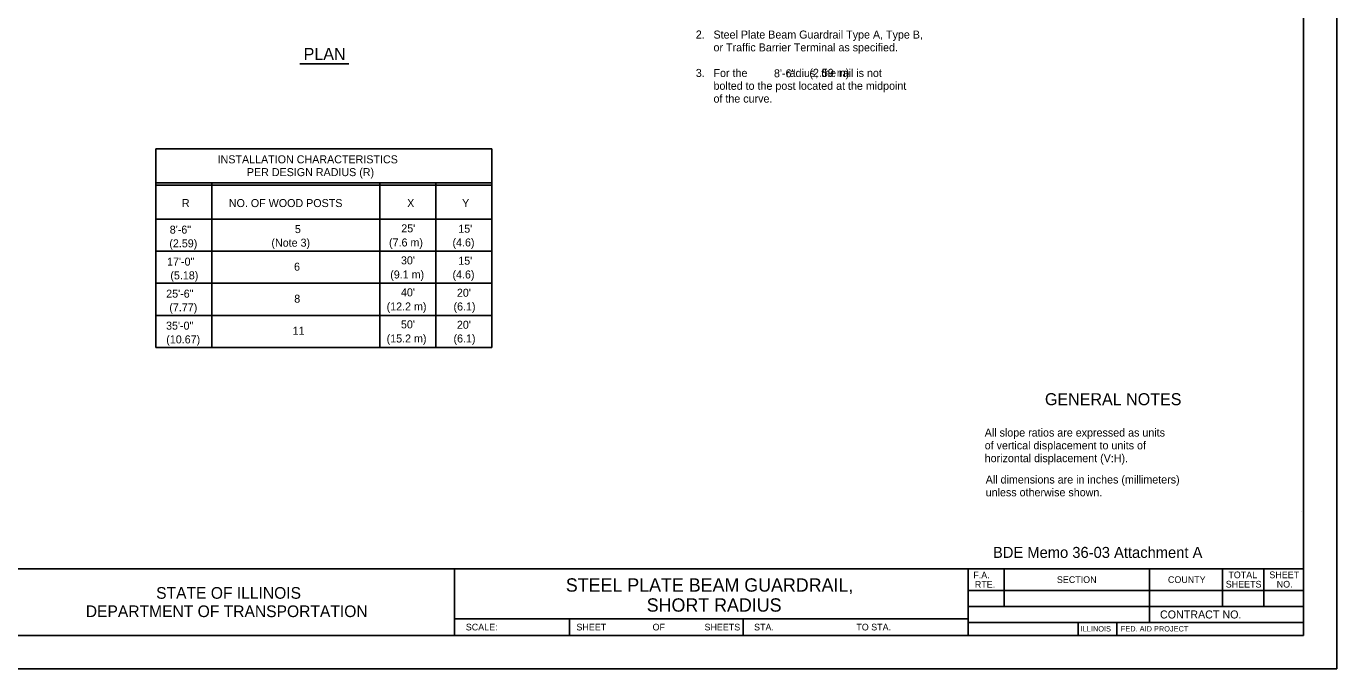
# Model space of a CAD drawing. Extents: x 1018639 to 1019927, y 2009146 to 2009679.
# Drawn here: x 1018926.4 to 1019319.3, y 2009163.7 to 2009356.4 of the extents above; entities that cross this region are included whole.
import ezdxf

# ---------------------------------------------------------------- set-up
doc = ezdxf.new("R2010")
doc.units = 0
for name, color, linetype in [('Level 48', 7, 'Continuous'), ('Sheets_50 Reference Boundary', 7, 'Continuous'), ('Sheets_General Details', 7, 'Continuous'), ('Sheets_Printer Plotting Border', 7, 'Continuous')]:
    doc.layers.add(name, color=color, linetype=linetype)

msp = doc.modelspace()

# ---------------------------------------------------------------- linework, layer by layer
at = {"layer": 'Level 48'}
msp.add_lwpolyline([(1018639.33, 2009603.72), (1019319.33, 2009603.72), (1019319.33, 2009163.72), (1018639.33, 2009163.72)], close=True, dxfattribs=at)
at = {"layer": 'Sheets_50 Reference Boundary'}
msp.add_lwpolyline([(1018679.33, 2009593.71), (1019309.33, 2009593.71), (1019309.33, 2009193.72), (1018679.33, 2009193.72)], close=True, dxfattribs=at)
at = {"layer": 'Sheets_General Details'}
for p, q in [((1019319.33, 2009163.72), (1019319.33, 2009603.72)), ((1019008.44, 2009345.16), (1019023.08, 2009345.16)), ((1018965.24, 2009260.05), (1018965.24, 2009319.69)), ((1018965.24, 2009319.69), (1019066.04, 2009319.69)), ((1019066.04, 2009260.05), (1019066.04, 2009319.69)), ((1018965.24, 2009309.48), (1019066.04, 2009309.48)), ((1018965.24, 2009308.76), (1019066.04, 2009308.76)), ((1018982.04, 2009260.05), (1018982.04, 2009309.48)), ((1019032.44, 2009260.05), (1019032.44, 2009309.48)), ((1019049.24, 2009260.05), (1019049.24, 2009309.48)), ((1018965.24, 2009298.54), (1019066.04, 2009298.54)), ((1018965.24, 2009288.94), (1019066.04, 2009288.94)), ((1018965.24, 2009279.34), (1019066.04, 2009279.34)), ((1018965.24, 2009269.65), (1019066.04, 2009269.65)), ((1018965.24, 2009260.05), (1019066.04, 2009260.05)), ((1019308.73, 2009210.95), (1019308.73, 2009210.95)), ((1019309.33, 2009210.95), (1019309.33, 2009210.95)), ((1018679.33, 2009193.72), (1019309.33, 2009193.72)), ((1019054.81, 2009193.72), (1019054.81, 2009173.72)), ((1019208.81, 2009193.72), (1019208.81, 2009173.72)), ((1019219.62, 2009193.72), (1019219.62, 2009182.41)), ((1019263.22, 2009193.72), (1019263.22, 2009177.61)), ((1019285.06, 2009193.72), (1019285.06, 2009182.41)), ((1019297.48, 2009193.72), (1019297.48, 2009182.41)), ((1019208.81, 2009187.21), (1019309.33, 2009187.21)), ((1019208.81, 2009182.41), (1019309.33, 2009182.41)), ((1019054.81, 2009178.72), (1019208.81, 2009178.72)), ((1019089.33, 2009178.72), (1019089.33, 2009173.72)), ((1019141.33, 2009178.72), (1019141.33, 2009173.72)), ((1019208.81, 2009177.61), (1019309.33, 2009177.61)), ((1019241.76, 2009177.61), (1019241.76, 2009173.72)), ((1019253.36, 2009177.61), (1019253.36, 2009173.72)), ((1019319.33, 2009163.72), (1018639.33, 2009163.72))]:
    msp.add_line(p, q, dxfattribs=at)
msp.add_lwpolyline([(1018679.33, 2009593.72), (1019309.33, 2009593.72), (1019309.33, 2009173.72), (1018679.33, 2009173.72)], close=True, dxfattribs=at)
at = {"layer": 'Sheets_Printer Plotting Border'}
msp.add_lwpolyline([(1018639.33, 2009163.72), (1019319.33, 2009163.72), (1019319.33, 2009603.72), (1018639.33, 2009603.72)], close=True, dxfattribs=at)

# ---------------------------------------------------------------- texts
at = {"layer": 'Sheets_General Details'}
for s, height, p in [('2.', 2.4, (1019127.16, 2009352.73)), ('Steel Plate Beam Guardrail Type A, Type B,', 2.4, (1019132.46, 2009352.71)), ('PLAN', 3.6, (1019009.58, 2009346.3)), ('or Traffic Barrier Terminal as specified.', 2.4, (1019132.46, 2009348.87)), ('3.', 2.4, (1019127.16, 2009341.21)), ('For the             radius, the rail is not', 2.4, (1019132.46, 2009341.19)), ('8\'-6"', 2.4, (1019150.59, 2009341.1)), ('(2.59 m)', 2.4, (1019161.21, 2009341.25)), ('bolted to the post located at the midpoint', 2.4, (1019132.46, 2009337.35)), ('of the curve.', 2.4, (1019132.46, 2009333.51)), ('INSTALLATION CHARACTERISTICS', 2.4, (1018983.79, 2009315.3)), ('PER DESIGN RADIUS (R)', 2.4, (1018992.55, 2009311.46)), ('R', 2.4, (1018973.08, 2009302.18)), ('NO. OF WOOD POSTS', 2.4, (1018987.15, 2009302.18)), ('X', 2.4, (1019040.61, 2009302.18)), ('Y', 2.4, (1019057.09, 2009302.18)), ("25'", 2.4, (1019038.85, 2009294.6)), ('8\'-6"', 2.4, (1018969.44, 2009294.22)), ('5', 2.4, (1019006.95, 2009294.38)), ("15'", 2.4, (1019055.93, 2009294.49)), ('(2.59)', 2.4, (1018969.31, 2009290.1)), ('(Note 3)', 2.4, (1018999.92, 2009290.3)), ('(7.6 m)', 2.4, (1019035.18, 2009290.37)), ('(4.6)', 2.4, (1019054.21, 2009290.37)), ('17\'-0"', 2.4, (1018968.63, 2009284.62)), ('6', 2.4, (1019006.7, 2009283.1)), ("30'", 2.4, (1019038.76, 2009285)), ("15'", 2.4, (1019055.93, 2009284.89)), ('(5.18)', 2.4, (1018969.62, 2009280.5)), ('(9.1 m)', 2.4, (1019035.54, 2009280.77)), ('(4.6)', 2.4, (1019054.21, 2009280.77)), ('25\'-6"', 2.4, (1018968.37, 2009275.02)), ("40'", 2.4, (1019038.76, 2009275.4)), ("20'", 2.4, (1019055.53, 2009275.29)), ('(7.77)', 2.4, (1018969.31, 2009270.9)), ('8', 2.4, (1019006.76, 2009273.5)), ('(12.2 m)', 2.4, (1019034.46, 2009271.17)), ('(6.1)', 2.4, (1019054.51, 2009271.17)), ('35\'-0"', 2.4, (1018968.33, 2009265.42)), ('11', 2.4, (1019006.28, 2009263.9)), ("50'", 2.4, (1019038.76, 2009265.8)), ("20'", 2.4, (1019055.53, 2009265.69)), ('(10.67)', 2.4, (1018968.39, 2009261.3)), ('(15.2 m)', 2.4, (1019034.46, 2009261.57)), ('(6.1)', 2.4, (1019054.51, 2009261.57)), ('GENERAL NOTES', 3.6, (1019231.83, 2009242.77)), ('All slope ratios are expressed as units', 2.4, (1019213.77, 2009233.36)), ('of vertical displacement to units of', 2.4, (1019213.77, 2009229.52)), ('horizontal displacement (V:H).', 2.4, (1019213.77, 2009225.68)), ('All dimensions are in inches (millimeters)', 2.4, (1019214.07, 2009219.28)), ('unless otherwise shown.', 2.4, (1019214.07, 2009215.44)), ('BDE Memo 36-03 Attachment A', 3.3, (1019216.25, 2009196.97)), ('STEEL PLATE BEAM GUARDRAIL,', 4, (1019088.18, 2009186.85)), ('F.A.  ', 2, (1019210.36, 2009190.82)), ('SECTION', 2, (1019235.42, 2009189.46)), ('COUNTY', 2, (1019268.71, 2009189.46)), ('TOTAL', 2, (1019286.83, 2009190.89)), ('SHEET', 2, (1019299.12, 2009190.89)), ('STATE OF ILLINOIS', 3.5, (1018965.36, 2009184.72)), ('RTE.', 2, (1019210.82, 2009188.02)), ('SHEETS', 2, (1019286.04, 2009188.09)), ('NO.', 2, (1019301.32, 2009188.09)), ('SHORT RADIUS', 4, (1019112.44, 2009180.85)), ('DEPARTMENT OF TRANSPORTATION', 3.5, (1018944.26, 2009179.22)), ('CONTRACT NO.      ', 2.4, (1019266.32, 2009178.81)), ('SCALE:          ', 2, (1019058.2, 2009175.22)), ('SHEET', 2, (1019091.37, 2009175.22)), ('OF', 2, (1019114.19, 2009175.22)), ('SHEETS', 2, (1019129.77, 2009175.22)), ('STA.', 2, (1019144.63, 2009175.22)), ('TO STA.', 2, (1019175.29, 2009175.22)), ('ILLINOIS', 1.6, (1019242.54, 2009174.91)), ('FED. AID PROJECT', 1.6, (1019254.58, 2009174.91))]:
    msp.add_text(s, height=height, dxfattribs=at).set_placement(p)

doc.saveas('drawing.dxf')
